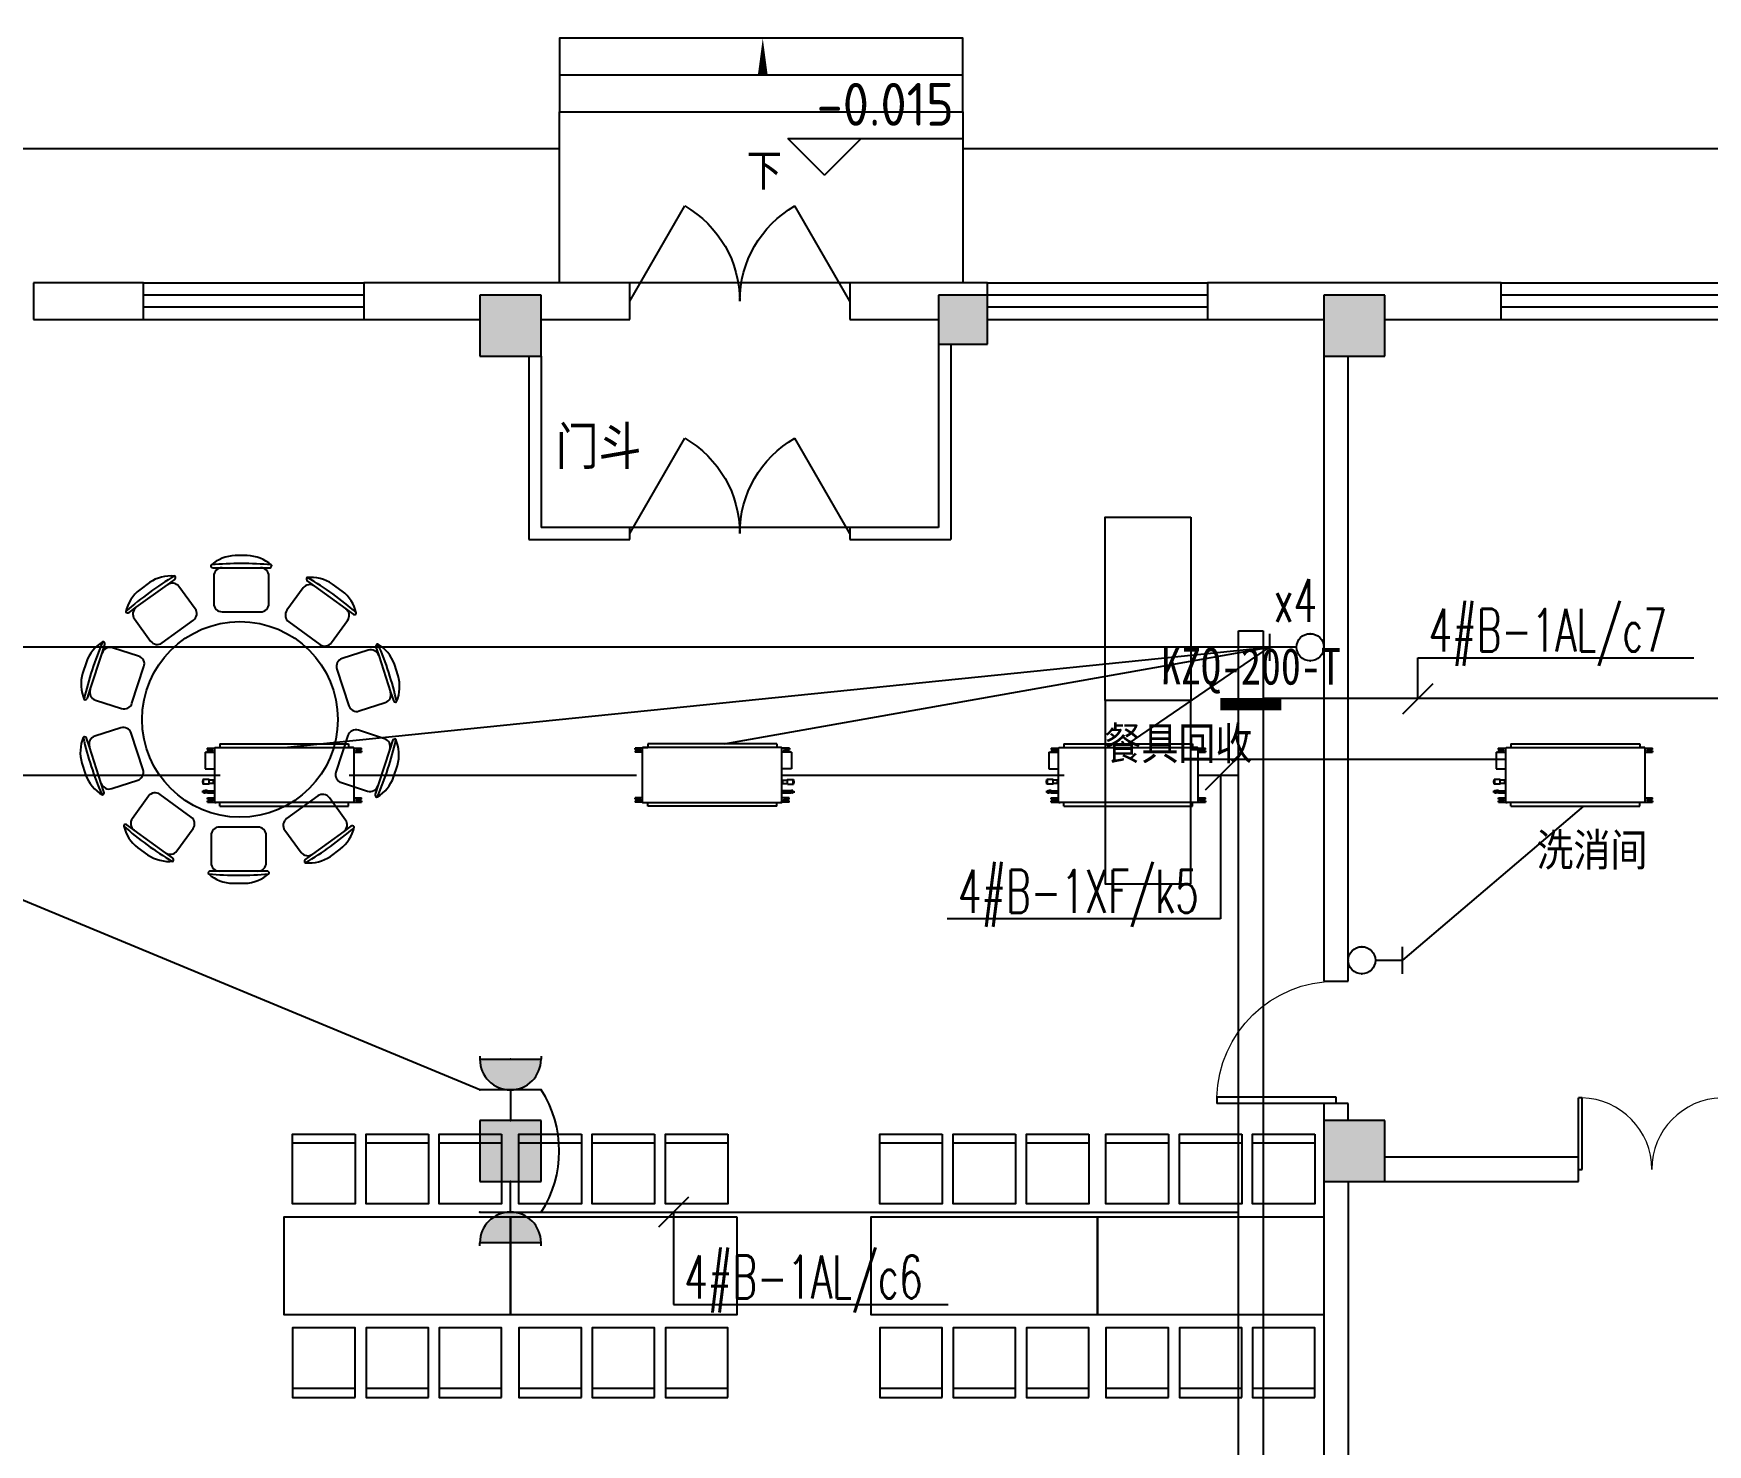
# Model space of a CAD drawing. Extents: x 2350667 to 3185789, y 309667 to 706270.
# Drawn here: x 2383094 to 2396781, y 477056 to 488596 of the extents above; entities that cross this region are included whole.
import ezdxf
from ezdxf.enums import TextEntityAlignment as Align

# ---------------------------------------------------------------- set-up
doc = ezdxf.new("R2010")
doc.units = 0
doc.header["$LTSCALE"] = 1000
for name, color, linetype in [('0-FJPG', 3, 'Continuous'), ('0-底图', 7, 'Continuous'), ('A-ANNO-IDEN', 3, 'Continuous'), ('A-ANNO-IDEN-LEVL', 3, 'Continuous'), ('A-ANNO-TXT', 7, 'Continuous'), ('CABLETRAY', 4, 'Continuous'), ('COLUMN', 255, 'Continuous'), ('DIM-照明', 3, 'Continuous'), ('DOOR_FIRE', 4, 'Continuous'), ('E2-楼梯、坡道', 52, 'Continuous'), ('EQUIP-插座', 3, 'Continuous'), ('EQUIP-照明', 3, 'Continuous'), ('fur', 253, 'Continuous'), ('M-VRF-EQ', 100, 'Continuous'), ('PUB_HATCH', 8, 'Continuous'), ('PUB_TEXT', 7, 'Continuous'), ('TEL_TEXT', 7, 'Continuous'), ('WALL', 2, 'Continuous'), ('WALL-MOVE', 6, 'Continuous'), ('WINDOW', 4, 'Continuous'), ('WIRE-照明', 6, 'Continuous'), ('抗震支吊架', 2, 'Continuous'), ('洁具', 213, 'Continuous')]:
    doc.layers.add(name, color=color, linetype=linetype)
doc.styles.add('-黑体_T3', font='', dxfattribs={"width": 0.8})
doc.styles.add('_TEL_DIM', font='SIMPLEX', dxfattribs={"width": 0.8, "height": 3.5, "bigfont": 'HZTXT'})
doc.styles.add('kzcad', font='', dxfattribs={"width": 0.8})
doc.styles.get("Standard").update_dxf_attribs({"font": 'geniso.shx', "bigfont": 'hztxt.shx'})
doc.styles.get('-黑体_T3').set_extended_font_data('SimHei')
doc.styles.get('kzcad').set_extended_font_data('SimSun')

# ---------------------------------------------------------------- blocks, each defined once
blk = doc.blocks.new('MDV-D71T2')
at = {"extrusion": (0, 0, -1)}
for p, q in [((2794522, 2676021), (2794462, 2676021)), ((2794462, 2676009), (2794462, 2676021)), ((2794462, 2676016), (2794466, 2676016)), ((2794502, 2676009), (2794462, 2676009)), ((2794502, 2675997), (2794462, 2675997)), ((2794462, 2675997), (2794462, 2675986)), ((2794462, 2675991), (2794466, 2675991)), ((2794522, 2675986), (2794462, 2675986)), ((2794466, 2676009), (2794466, 2676021)), ((2794466, 2675997), (2794466, 2675986)), ((2794522, 2675576), (2794522, 2676022)), ((2795660, 2676024), (2794524, 2676024)), ((2794526, 2676024), (2794567, 2676024)), ((2794526, 2676024), (2794537, 2676024)), ((2795660, 2676024), (2794527, 2676024)), ((2795620, 2676055), (2794567, 2676055)), ((2795620, 2676055), (2795620, 2676025)), ((2795662, 2675576), (2795662, 2676022)), ((2795723, 2675986), (2795662, 2675986)), ((2795724, 2676021), (2795664, 2676021)), ((2795724, 2676009), (2795684, 2676009)), ((2795724, 2675997), (2795684, 2675997)), ((2795721, 2676009), (2795721, 2676021)), ((2795724, 2676016), (2795721, 2676016)), ((2795721, 2675997), (2795721, 2675986)), ((2795724, 2675991), (2795721, 2675991)), ((2795724, 2676021), (2795724, 2676009)), ((2795724, 2675997), (2795724, 2675986)), ((2795741, 2675986), (2795741, 2675850)), ((2795662, 2675758), (2795671, 2675758)), ((2795662, 2675732), (2795671, 2675732)), ((2795671, 2675731), (2795671, 2675759)), ((2795671, 2675759), (2795704, 2675759)), ((2795671, 2675731), (2795704, 2675731)), ((2795707, 2675726), (2795707, 2675764)), ((2795707, 2675764), (2795755, 2675764)), ((2795707, 2675726), (2795755, 2675726)), ((2795755, 2675726), (2795755, 2675764)), ((2795755, 2675764), (2795755, 2675726)), ((2795755, 2675764), (2795757, 2675764)), ((2795755, 2675764), (2795755, 2675764)), ((2795757, 2675726), (2795757, 2675764)), ((2795757, 2675764), (2795758, 2675764)), ((2795758, 2675764), (2795758, 2675726)), ((2794522, 2675613), (2794462, 2675613)), ((2794462, 2675602), (2794462, 2675613)), ((2794462, 2675608), (2794466, 2675608)), ((2794502, 2675602), (2794462, 2675602)), ((2794502, 2675590), (2794462, 2675590)), ((2794462, 2675590), (2794462, 2675578)), ((2794462, 2675583), (2794466, 2675583)), ((2794522, 2675578), (2794462, 2675578)), ((2794466, 2675602), (2794466, 2675613)), ((2794466, 2675590), (2794466, 2675578)), ((2794524, 2675574), (2795660, 2675574)), ((2794526, 2675574), (2794537, 2675574)), ((2794526, 2675574), (2794567, 2675574)), ((2795619, 2675574), (2795661, 2675574)), ((2795620, 2675544), (2795620, 2675574)), ((2795661, 2675574), (2795650, 2675574)), ((2795722, 2675671), (2795662, 2675671)), ((2795722, 2675655), (2795662, 2675655)), ((2795722, 2675613), (2795662, 2675613)), ((2795722, 2675578), (2795662, 2675578)), ((2795722, 2675602), (2795682, 2675602)), ((2795722, 2675590), (2795682, 2675590)), ((2795719, 2675602), (2795719, 2675613)), ((2795722, 2675608), (2795719, 2675608)), ((2795719, 2675590), (2795719, 2675578)), ((2795722, 2675583), (2795719, 2675583)), ((2795722, 2675671), (2795722, 2675655)), ((2795722, 2675602), (2795722, 2675613)), ((2795722, 2675578), (2795722, 2675590)), ((2795728, 2675673), (2795728, 2675654)), ((2795728, 2675673), (2795739, 2675673)), ((2795728, 2675670), (2795739, 2675670)), ((2795728, 2675660), (2795739, 2675660)), ((2795728, 2675654), (2795739, 2675654)), ((2795739, 2675673), (2795739, 2675654)), ((2795739, 2675669), (2795741, 2675669)), ((2795739, 2675658), (2795741, 2675658)), ((2795741, 2675672), (2795741, 2675671)), ((2795741, 2675655), (2795741, 2675671)), ((2795741, 2675654), (2795741, 2675655)), ((2795750, 2675673), (2795742, 2675673)), ((2795750, 2675670), (2795742, 2675670)), ((2795750, 2675660), (2795742, 2675660)), ((2795750, 2675654), (2795742, 2675654)), ((2795752, 2675671), (2795751, 2675672)), ((2795752, 2675655), (2795751, 2675654)), ((2795752, 2675655), (2795752, 2675671)), ((2795752, 2675671), (2795756, 2675669)), ((2795752, 2675655), (2795756, 2675657)), ((2795756, 2675669), (2795756, 2675657)), ((2795620, 2675544), (2794567, 2675544))]:
    blk.add_line(p, q, dxfattribs=at)
for p, q in [((2794567, 2676055), (2794567, 2676024)), ((2795741, 2675986), (2795663, 2675986)), ((2795741, 2675850), (2795662, 2675850)), ((2795662, 2675732), (2795671, 2675732)), ((2795707, 2675764), (2795704, 2675759)), ((2795707, 2675726), (2795704, 2675731)), ((2795755, 2675726), (2795757, 2675726)), ((2795755, 2675726), (2795755, 2675726)), ((2795757, 2675726), (2795758, 2675726)), ((2795758, 2675745), (2795768, 2675745)), ((2794567, 2675544), (2794567, 2675574)), ((2795662, 2675655), (2795722, 2675655)), ((2795722, 2675671), (2795728, 2675673)), ((2795722, 2675655), (2795728, 2675654)), ((2795728, 2675655), (2795738, 2675655)), ((2795757, 2675663), (2795767, 2675663))]:
    blk.add_line(p, q)
for centre, radius, start, end in [((-2794502, 2676003), 6, 90, 270), ((-2795684, 2676003), 6, 270, 90), ((-2794502, 2675596), 6, 90, 270), ((-2795682, 2675596), 6, 270, 90), ((-2795751, 2675663), 6.25, 136.121, 223.879)]:
    blk.add_arc(centre, radius, start, end, dxfattribs=at)
for centre, start, end in [((2794524, 2676022), 90, 180), ((2794524, 2676022), 90, 180), ((2795660, 2676022), 0, 90), ((2794524, 2675576), 180, 270), ((2795660, 2675576), 270, 0)]:
    blk.add_arc(centre, 2, start, end)
for points, knots in [([(2795741, 2675672), (2795741, 2675672), (2795741, 2675672), (2795741, 2675672), (2795741, 2675672), (2795741, 2675672), (2795742, 2675672), (2795742, 2675672), (2795742, 2675672), (2795742, 2675672), (2795742, 2675672), (2795742, 2675672), (2795742, 2675673), (2795742, 2675673), (2795742, 2675673), (2795742, 2675673), (2795742, 2675673), (2795742, 2675673), (2795742, 2675673), (2795742, 2675673), (2795742, 2675673), (2795742, 2675673), (2795742, 2675673), (2795742, 2675673), (2795742, 2675673)], [0, 0, 0, 0, 1, 1, 1, 2, 2, 2, 3, 3, 3, 4, 4, 4, 5, 5, 5, 6, 6, 6, 7, 7, 7, 8, 8, 8, 8]), ([(2795742, 2675670), (2795742, 2675670), (2795742, 2675670), (2795742, 2675670), (2795742, 2675670), (2795742, 2675670), (2795742, 2675670), (2795742, 2675670), (2795742, 2675670), (2795742, 2675670), (2795742, 2675670), (2795742, 2675670), (2795742, 2675670), (2795742, 2675670), (2795742, 2675670), (2795742, 2675670), (2795742, 2675670), (2795741, 2675670), (2795741, 2675670), (2795741, 2675670), (2795741, 2675670), (2795741, 2675670), (2795741, 2675670), (2795741, 2675670), (2795741, 2675670), (2795741, 2675670), (2795741, 2675670), (2795741, 2675670), (2795741, 2675670), (2795741, 2675670), (2795741, 2675670), (2795741, 2675670), (2795741, 2675670), (2795741, 2675670), (2795741, 2675671), (2795741, 2675671), (2795741, 2675671), (2795741, 2675671), (2795741, 2675671), (2795741, 2675671), (2795741, 2675671), (2795741, 2675671), (2795741, 2675671), (2795741, 2675671), (2795741, 2675671), (2795741, 2675671), (2795741, 2675671), (2795741, 2675671), (2795741, 2675671), (2795741, 2675671), (2795741, 2675671), (2795741, 2675671), (2795741, 2675671), (2795741, 2675671), (2795741, 2675671), (2795741, 2675671), (2795741, 2675671), (2795741, 2675671), (2795741, 2675671), (2795741, 2675671), (2795741, 2675671), (2795741, 2675671), (2795741, 2675671), (2795741, 2675671), (2795741, 2675671), (2795741, 2675671), (2795741, 2675671), (2795741, 2675671), (2795741, 2675671), (2795741, 2675671), (2795741, 2675671), (2795741, 2675671), (2795741, 2675672), (2795741, 2675672), (2795741, 2675672), (2795741, 2675672), (2795741, 2675672), (2795741, 2675672), (2795741, 2675672), (2795741, 2675672), (2795741, 2675672), (2795741, 2675672), (2795741, 2675672), (2795741, 2675672), (2795741, 2675672), (2795741, 2675672), (2795741, 2675672), (2795741, 2675672), (2795741, 2675672), (2795741, 2675672), (2795741, 2675672), (2795741, 2675672), (2795741, 2675672), (2795741, 2675672), (2795741, 2675672), (2795741, 2675672), (2795741, 2675672), (2795741, 2675672), (2795741, 2675672), (2795741, 2675672), (2795741, 2675672), (2795741, 2675672), (2795741, 2675672), (2795741, 2675672), (2795741, 2675672), (2795741, 2675672), (2795741, 2675672), (2795741, 2675672), (2795741, 2675672)], [0, 0, 0, 0, 1, 1, 1, 2, 2, 2, 3, 3, 3, 4, 4, 4, 5, 5, 5, 6, 6, 6, 7, 7, 7, 8, 8, 8, 9, 9, 9, 10, 10, 10, 11, 11, 11, 12, 12, 12, 13, 13, 13, 14, 14, 14, 15, 15, 15, 16, 16, 16, 17, 17, 17, 18, 18, 18, 19, 19, 19, 20, 20, 20, 21, 21, 21, 22, 22, 22, 23, 23, 23, 24, 24, 24, 25, 25, 25, 26, 26, 26, 27, 27, 27, 28, 28, 28, 29, 29, 29, 30, 30, 30, 31, 31, 31, 32, 32, 32, 33, 33, 33, 34, 34, 34, 35, 35, 35, 36, 36, 36, 36]), ([(2795742, 2675660), (2795742, 2675660), (2795742, 2675660), (2795742, 2675660), (2795742, 2675660), (2795742, 2675660), (2795742, 2675660), (2795742, 2675660), (2795742, 2675661), (2795742, 2675661), (2795742, 2675661), (2795742, 2675661), (2795742, 2675661), (2795742, 2675661), (2795742, 2675661), (2795742, 2675661), (2795742, 2675661), (2795741, 2675661), (2795741, 2675661), (2795741, 2675661), (2795741, 2675662), (2795741, 2675662), (2795741, 2675662), (2795741, 2675662), (2795741, 2675662), (2795741, 2675662), (2795741, 2675662), (2795741, 2675662), (2795741, 2675662), (2795741, 2675662), (2795741, 2675662), (2795741, 2675662), (2795741, 2675663), (2795741, 2675663), (2795741, 2675663), (2795741, 2675663), (2795741, 2675663), (2795741, 2675663), (2795741, 2675663), (2795741, 2675663), (2795741, 2675663), (2795741, 2675663), (2795741, 2675663), (2795741, 2675663), (2795741, 2675663), (2795741, 2675664), (2795741, 2675664), (2795741, 2675664), (2795741, 2675664), (2795741, 2675664), (2795741, 2675664), (2795741, 2675664), (2795741, 2675664), (2795741, 2675664), (2795741, 2675664), (2795741, 2675664), (2795741, 2675664), (2795741, 2675664), (2795741, 2675665), (2795741, 2675665), (2795741, 2675665), (2795741, 2675665), (2795741, 2675665), (2795741, 2675665), (2795741, 2675665), (2795741, 2675665), (2795741, 2675665), (2795741, 2675665), (2795741, 2675665), (2795741, 2675665), (2795741, 2675665), (2795741, 2675666), (2795741, 2675666), (2795741, 2675666), (2795741, 2675666), (2795741, 2675666), (2795741, 2675666), (2795741, 2675666), (2795741, 2675666), (2795741, 2675666), (2795741, 2675666), (2795741, 2675666), (2795741, 2675666), (2795741, 2675666), (2795741, 2675667), (2795741, 2675667), (2795741, 2675667), (2795741, 2675667), (2795741, 2675667), (2795741, 2675667), (2795741, 2675667), (2795741, 2675667), (2795741, 2675667), (2795741, 2675667), (2795741, 2675667), (2795741, 2675667), (2795741, 2675667), (2795741, 2675668), (2795741, 2675668), (2795741, 2675668), (2795741, 2675668), (2795741, 2675668), (2795741, 2675668), (2795741, 2675668), (2795742, 2675668), (2795742, 2675668), (2795742, 2675668), (2795742, 2675668), (2795742, 2675668), (2795742, 2675669), (2795742, 2675669), (2795742, 2675669), (2795742, 2675669), (2795742, 2675669), (2795742, 2675669), (2795742, 2675669), (2795742, 2675669), (2795742, 2675669), (2795742, 2675669), (2795742, 2675669), (2795742, 2675670)], [0, 0, 0, 0, 1, 1, 1, 2, 2, 2, 3, 3, 3, 4, 4, 4, 5, 5, 5, 6, 6, 6, 7, 7, 7, 8, 8, 8, 9, 9, 9, 10, 10, 10, 11, 11, 11, 12, 12, 12, 13, 13, 13, 14, 14, 14, 15, 15, 15, 16, 16, 16, 17, 17, 17, 18, 18, 18, 19, 19, 19, 20, 20, 20, 21, 21, 21, 22, 22, 22, 23, 23, 23, 24, 24, 24, 25, 25, 25, 26, 26, 26, 27, 27, 27, 28, 28, 28, 29, 29, 29, 30, 30, 30, 31, 31, 31, 32, 32, 32, 33, 33, 33, 34, 34, 34, 35, 35, 35, 36, 36, 36, 37, 37, 37, 38, 38, 38, 39, 39, 39, 40, 40, 40, 40]), ([(2795742, 2675654), (2795742, 2675654), (2795742, 2675654), (2795742, 2675654), (2795742, 2675654), (2795742, 2675654), (2795742, 2675654), (2795742, 2675654), (2795742, 2675654), (2795742, 2675654), (2795742, 2675654), (2795742, 2675654), (2795742, 2675654), (2795742, 2675654), (2795742, 2675654), (2795742, 2675654), (2795742, 2675654), (2795741, 2675655), (2795741, 2675655), (2795741, 2675655), (2795741, 2675655), (2795741, 2675655), (2795741, 2675655), (2795741, 2675655), (2795741, 2675655), (2795741, 2675655), (2795741, 2675655), (2795741, 2675655), (2795741, 2675655), (2795741, 2675655), (2795741, 2675655), (2795741, 2675655), (2795741, 2675655), (2795741, 2675655), (2795741, 2675655), (2795741, 2675655), (2795741, 2675656), (2795741, 2675656), (2795741, 2675656), (2795741, 2675656), (2795741, 2675656), (2795741, 2675656), (2795741, 2675656), (2795741, 2675656), (2795741, 2675656), (2795741, 2675656), (2795741, 2675656), (2795741, 2675656), (2795741, 2675656), (2795741, 2675656), (2795741, 2675656), (2795741, 2675656), (2795741, 2675656), (2795741, 2675656), (2795741, 2675656), (2795741, 2675656), (2795741, 2675657), (2795741, 2675657), (2795741, 2675657), (2795741, 2675657), (2795741, 2675657), (2795741, 2675657), (2795741, 2675657), (2795741, 2675657), (2795741, 2675657), (2795741, 2675657), (2795741, 2675657), (2795741, 2675657), (2795741, 2675657), (2795741, 2675657), (2795741, 2675657), (2795741, 2675657), (2795741, 2675657), (2795741, 2675657), (2795741, 2675657), (2795741, 2675657), (2795741, 2675658), (2795741, 2675658), (2795741, 2675658), (2795741, 2675658), (2795741, 2675658), (2795741, 2675658), (2795741, 2675658), (2795741, 2675658), (2795741, 2675658), (2795741, 2675658), (2795741, 2675658), (2795741, 2675658), (2795741, 2675658), (2795741, 2675658), (2795741, 2675658), (2795741, 2675658), (2795741, 2675658), (2795741, 2675658), (2795741, 2675658), (2795741, 2675658), (2795741, 2675659), (2795741, 2675659), (2795741, 2675659), (2795741, 2675659), (2795741, 2675659), (2795741, 2675659), (2795741, 2675659), (2795741, 2675659), (2795742, 2675659), (2795742, 2675659), (2795742, 2675659), (2795742, 2675659), (2795742, 2675659), (2795742, 2675659), (2795742, 2675659), (2795742, 2675659), (2795742, 2675659), (2795742, 2675659), (2795742, 2675660), (2795742, 2675660), (2795742, 2675660), (2795742, 2675660), (2795742, 2675660), (2795742, 2675660), (2795742, 2675660)], [0, 0, 0, 0, 1, 1, 1, 2, 2, 2, 3, 3, 3, 4, 4, 4, 5, 5, 5, 6, 6, 6, 7, 7, 7, 8, 8, 8, 9, 9, 9, 10, 10, 10, 11, 11, 11, 12, 12, 12, 13, 13, 13, 14, 14, 14, 15, 15, 15, 16, 16, 16, 17, 17, 17, 18, 18, 18, 19, 19, 19, 20, 20, 20, 21, 21, 21, 22, 22, 22, 23, 23, 23, 24, 24, 24, 25, 25, 25, 26, 26, 26, 27, 27, 27, 28, 28, 28, 29, 29, 29, 30, 30, 30, 31, 31, 31, 32, 32, 32, 33, 33, 33, 34, 34, 34, 35, 35, 35, 36, 36, 36, 37, 37, 37, 38, 38, 38, 39, 39, 39, 40, 40, 40, 40]), ([(2795741, 2675654), (2795741, 2675654), (2795741, 2675654), (2795741, 2675654), (2795741, 2675654), (2795741, 2675654), (2795742, 2675654), (2795742, 2675654), (2795742, 2675654), (2795742, 2675654), (2795742, 2675654), (2795742, 2675654), (2795742, 2675654), (2795742, 2675654), (2795742, 2675654), (2795742, 2675654), (2795742, 2675654), (2795742, 2675654), (2795742, 2675654), (2795742, 2675654), (2795742, 2675654), (2795742, 2675654), (2795742, 2675654), (2795742, 2675654), (2795742, 2675654)], [0, 0, 0, 0, 1, 1, 1, 2, 2, 2, 3, 3, 3, 4, 4, 4, 5, 5, 5, 6, 6, 6, 7, 7, 7, 8, 8, 8, 8]), ([(2795751, 2675672), (2795751, 2675672), (2795751, 2675672), (2795751, 2675672), (2795751, 2675672), (2795751, 2675672), (2795751, 2675672), (2795751, 2675672), (2795751, 2675672), (2795751, 2675672), (2795751, 2675672), (2795751, 2675672), (2795750, 2675673), (2795750, 2675673), (2795750, 2675673), (2795750, 2675673), (2795750, 2675673), (2795750, 2675673), (2795750, 2675673), (2795750, 2675673), (2795750, 2675673), (2795750, 2675673), (2795750, 2675673), (2795750, 2675673), (2795750, 2675673)], [0, 0, 0, 0, 1, 1, 1, 2, 2, 2, 3, 3, 3, 4, 4, 4, 5, 5, 5, 6, 6, 6, 7, 7, 7, 8, 8, 8, 8]), ([(2795750, 2675670), (2795750, 2675670), (2795750, 2675670), (2795750, 2675670), (2795750, 2675670), (2795750, 2675670), (2795750, 2675670), (2795750, 2675670), (2795750, 2675670), (2795750, 2675670), (2795750, 2675670), (2795750, 2675670), (2795750, 2675670), (2795751, 2675670), (2795751, 2675670), (2795751, 2675670), (2795751, 2675670), (2795751, 2675670), (2795751, 2675670), (2795751, 2675670), (2795751, 2675670), (2795751, 2675670), (2795751, 2675670), (2795751, 2675670), (2795751, 2675670), (2795751, 2675670), (2795751, 2675670), (2795751, 2675670), (2795751, 2675670), (2795751, 2675670), (2795751, 2675670), (2795751, 2675670), (2795751, 2675670), (2795751, 2675670), (2795751, 2675671), (2795751, 2675671), (2795751, 2675671), (2795751, 2675671), (2795751, 2675671), (2795751, 2675671), (2795751, 2675671), (2795751, 2675671), (2795751, 2675671), (2795751, 2675671), (2795751, 2675671), (2795751, 2675671), (2795751, 2675671), (2795751, 2675671), (2795751, 2675671), (2795751, 2675671), (2795751, 2675671), (2795751, 2675671), (2795751, 2675671), (2795751, 2675671), (2795751, 2675671), (2795751, 2675671), (2795751, 2675671), (2795751, 2675671), (2795751, 2675671), (2795751, 2675671), (2795751, 2675671), (2795751, 2675671), (2795751, 2675671), (2795751, 2675671), (2795751, 2675671), (2795751, 2675671), (2795751, 2675671), (2795751, 2675671), (2795751, 2675671), (2795751, 2675671), (2795751, 2675671), (2795751, 2675671), (2795751, 2675672), (2795751, 2675672), (2795751, 2675672), (2795751, 2675672), (2795751, 2675672), (2795751, 2675672), (2795751, 2675672), (2795751, 2675672), (2795751, 2675672), (2795751, 2675672), (2795751, 2675672), (2795751, 2675672), (2795751, 2675672), (2795751, 2675672), (2795751, 2675672), (2795751, 2675672), (2795751, 2675672), (2795751, 2675672), (2795751, 2675672), (2795751, 2675672), (2795751, 2675672), (2795751, 2675672), (2795751, 2675672), (2795751, 2675672), (2795751, 2675672), (2795751, 2675672), (2795751, 2675672), (2795751, 2675672), (2795751, 2675672), (2795751, 2675672), (2795751, 2675672), (2795751, 2675672), (2795751, 2675672), (2795751, 2675672), (2795751, 2675672), (2795751, 2675672), (2795751, 2675672)], [0, 0, 0, 0, 1, 1, 1, 2, 2, 2, 3, 3, 3, 4, 4, 4, 5, 5, 5, 6, 6, 6, 7, 7, 7, 8, 8, 8, 9, 9, 9, 10, 10, 10, 11, 11, 11, 12, 12, 12, 13, 13, 13, 14, 14, 14, 15, 15, 15, 16, 16, 16, 17, 17, 17, 18, 18, 18, 19, 19, 19, 20, 20, 20, 21, 21, 21, 22, 22, 22, 23, 23, 23, 24, 24, 24, 25, 25, 25, 26, 26, 26, 27, 27, 27, 28, 28, 28, 29, 29, 29, 30, 30, 30, 31, 31, 31, 32, 32, 32, 33, 33, 33, 34, 34, 34, 35, 35, 35, 36, 36, 36, 36]), ([(2795750, 2675660), (2795750, 2675660), (2795750, 2675660), (2795750, 2675660), (2795750, 2675660), (2795750, 2675660), (2795750, 2675660), (2795750, 2675660), (2795750, 2675661), (2795750, 2675661), (2795750, 2675661), (2795750, 2675661), (2795750, 2675661), (2795751, 2675661), (2795751, 2675661), (2795751, 2675661), (2795751, 2675661), (2795751, 2675661), (2795751, 2675661), (2795751, 2675661), (2795751, 2675662), (2795751, 2675662), (2795751, 2675662), (2795751, 2675662), (2795751, 2675662), (2795751, 2675662), (2795751, 2675662), (2795751, 2675662), (2795751, 2675662), (2795751, 2675662), (2795751, 2675662), (2795751, 2675662), (2795751, 2675663), (2795751, 2675663), (2795751, 2675663), (2795751, 2675663), (2795751, 2675663), (2795751, 2675663), (2795751, 2675663), (2795751, 2675663), (2795751, 2675663), (2795751, 2675663), (2795751, 2675663), (2795751, 2675663), (2795751, 2675663), (2795751, 2675664), (2795751, 2675664), (2795751, 2675664), (2795751, 2675664), (2795751, 2675664), (2795751, 2675664), (2795751, 2675664), (2795751, 2675664), (2795751, 2675664), (2795751, 2675664), (2795751, 2675664), (2795751, 2675664), (2795751, 2675664), (2795751, 2675665), (2795751, 2675665), (2795751, 2675665), (2795751, 2675665), (2795751, 2675665), (2795751, 2675665), (2795751, 2675665), (2795751, 2675665), (2795751, 2675665), (2795751, 2675665), (2795751, 2675665), (2795751, 2675665), (2795751, 2675665), (2795751, 2675666), (2795751, 2675666), (2795751, 2675666), (2795751, 2675666), (2795751, 2675666), (2795751, 2675666), (2795751, 2675666), (2795751, 2675666), (2795751, 2675666), (2795751, 2675666), (2795751, 2675666), (2795751, 2675666), (2795751, 2675666), (2795751, 2675667), (2795751, 2675667), (2795751, 2675667), (2795751, 2675667), (2795751, 2675667), (2795751, 2675667), (2795751, 2675667), (2795751, 2675667), (2795751, 2675667), (2795751, 2675667), (2795751, 2675667), (2795751, 2675667), (2795751, 2675667), (2795751, 2675668), (2795751, 2675668), (2795751, 2675668), (2795751, 2675668), (2795751, 2675668), (2795751, 2675668), (2795751, 2675668), (2795751, 2675668), (2795751, 2675668), (2795751, 2675668), (2795751, 2675668), (2795750, 2675668), (2795750, 2675669), (2795750, 2675669), (2795750, 2675669), (2795750, 2675669), (2795750, 2675669), (2795750, 2675669), (2795750, 2675669), (2795750, 2675669), (2795750, 2675669), (2795750, 2675669), (2795750, 2675669), (2795750, 2675670)], [0, 0, 0, 0, 1, 1, 1, 2, 2, 2, 3, 3, 3, 4, 4, 4, 5, 5, 5, 6, 6, 6, 7, 7, 7, 8, 8, 8, 9, 9, 9, 10, 10, 10, 11, 11, 11, 12, 12, 12, 13, 13, 13, 14, 14, 14, 15, 15, 15, 16, 16, 16, 17, 17, 17, 18, 18, 18, 19, 19, 19, 20, 20, 20, 21, 21, 21, 22, 22, 22, 23, 23, 23, 24, 24, 24, 25, 25, 25, 26, 26, 26, 27, 27, 27, 28, 28, 28, 29, 29, 29, 30, 30, 30, 31, 31, 31, 32, 32, 32, 33, 33, 33, 34, 34, 34, 35, 35, 35, 36, 36, 36, 37, 37, 37, 38, 38, 38, 39, 39, 39, 40, 40, 40, 40]), ([(2795750, 2675654), (2795750, 2675654), (2795750, 2675654), (2795750, 2675654), (2795750, 2675654), (2795750, 2675654), (2795750, 2675654), (2795750, 2675654), (2795750, 2675654), (2795750, 2675654), (2795750, 2675654), (2795750, 2675654), (2795750, 2675654), (2795751, 2675654), (2795751, 2675654), (2795751, 2675654), (2795751, 2675654), (2795751, 2675655), (2795751, 2675655), (2795751, 2675655), (2795751, 2675655), (2795751, 2675655), (2795751, 2675655), (2795751, 2675655), (2795751, 2675655), (2795751, 2675655), (2795751, 2675655), (2795751, 2675655), (2795751, 2675655), (2795751, 2675655), (2795751, 2675655), (2795751, 2675655), (2795751, 2675655), (2795751, 2675655), (2795751, 2675655), (2795751, 2675655), (2795751, 2675656), (2795751, 2675656), (2795751, 2675656), (2795751, 2675656), (2795751, 2675656), (2795751, 2675656), (2795751, 2675656), (2795751, 2675656), (2795751, 2675656), (2795751, 2675656), (2795751, 2675656), (2795751, 2675656), (2795751, 2675656), (2795751, 2675656), (2795751, 2675656), (2795751, 2675656), (2795751, 2675656), (2795751, 2675656), (2795751, 2675656), (2795751, 2675656), (2795751, 2675657), (2795751, 2675657), (2795751, 2675657), (2795751, 2675657), (2795751, 2675657), (2795751, 2675657), (2795751, 2675657), (2795751, 2675657), (2795751, 2675657), (2795751, 2675657), (2795751, 2675657), (2795751, 2675657), (2795751, 2675657), (2795751, 2675657), (2795751, 2675657), (2795751, 2675657), (2795751, 2675657), (2795751, 2675657), (2795751, 2675657), (2795751, 2675657), (2795751, 2675658), (2795751, 2675658), (2795751, 2675658), (2795751, 2675658), (2795751, 2675658), (2795751, 2675658), (2795751, 2675658), (2795751, 2675658), (2795751, 2675658), (2795751, 2675658), (2795751, 2675658), (2795751, 2675658), (2795751, 2675658), (2795751, 2675658), (2795751, 2675658), (2795751, 2675658), (2795751, 2675658), (2795751, 2675658), (2795751, 2675658), (2795751, 2675658), (2795751, 2675659), (2795751, 2675659), (2795751, 2675659), (2795751, 2675659), (2795751, 2675659), (2795751, 2675659), (2795751, 2675659), (2795751, 2675659), (2795751, 2675659), (2795751, 2675659), (2795751, 2675659), (2795751, 2675659), (2795750, 2675659), (2795750, 2675659), (2795750, 2675659), (2795750, 2675659), (2795750, 2675659), (2795750, 2675659), (2795750, 2675660), (2795750, 2675660), (2795750, 2675660), (2795750, 2675660), (2795750, 2675660), (2795750, 2675660), (2795750, 2675660)], [0, 0, 0, 0, 1, 1, 1, 2, 2, 2, 3, 3, 3, 4, 4, 4, 5, 5, 5, 6, 6, 6, 7, 7, 7, 8, 8, 8, 9, 9, 9, 10, 10, 10, 11, 11, 11, 12, 12, 12, 13, 13, 13, 14, 14, 14, 15, 15, 15, 16, 16, 16, 17, 17, 17, 18, 18, 18, 19, 19, 19, 20, 20, 20, 21, 21, 21, 22, 22, 22, 23, 23, 23, 24, 24, 24, 25, 25, 25, 26, 26, 26, 27, 27, 27, 28, 28, 28, 29, 29, 29, 30, 30, 30, 31, 31, 31, 32, 32, 32, 33, 33, 33, 34, 34, 34, 35, 35, 35, 36, 36, 36, 37, 37, 37, 38, 38, 38, 39, 39, 39, 40, 40, 40, 40]), ([(2795751, 2675654), (2795751, 2675654), (2795751, 2675654), (2795751, 2675654), (2795751, 2675654), (2795751, 2675654), (2795751, 2675654), (2795751, 2675654), (2795751, 2675654), (2795751, 2675654), (2795751, 2675654), (2795751, 2675654), (2795750, 2675654), (2795750, 2675654), (2795750, 2675654), (2795750, 2675654), (2795750, 2675654), (2795750, 2675654), (2795750, 2675654), (2795750, 2675654), (2795750, 2675654), (2795750, 2675654), (2795750, 2675654), (2795750, 2675654), (2795750, 2675654)], [0, 0, 0, 0, 1, 1, 1, 2, 2, 2, 3, 3, 3, 4, 4, 4, 5, 5, 5, 6, 6, 6, 7, 7, 7, 8, 8, 8, 8])]:
    blk.add_open_spline(points, degree=3, knots=knots)
blk = doc.blocks.new('A$C416B0EB6')
at = {"layer": '0-FJPG'}
blk.add_blockref('MDV-D71T2', (-2794567, -2676055, -8200), dxfattribs=at)
blk = doc.blocks.new('$equip$00001237')
for p, q in [((-0.5, 1.05), (-0.5, 1)), ((-0.5, 1), (0.5, 1)), ((0.5, 1.05), (0.5, 1)), ((0.5, 0.5), (-0.5, 0.5)), ((0, 0.5), (0, 0))]:
    blk.add_line(p, q)
blk.add_arc((0, 1), 0.5, 180, 0)
for p in [(0, 1), (-0.5, 0.5), (0.5, 0.5), (0, 0)]:
    blk.add_point(p)
for points in [[(0.433, 0.75), (-0.433, 0.75), (0.5, 1), (-0.5, 1)], [(0.25, 0.567), (-0.25, 0.567), (0.433, 0.75), (-0.433, 0.75)], [(0, 0.5), (0, 0.5), (0.25, 0.567), (-0.25, 0.567)]]:
    blk.add_solid(points)
at = {"flags": 9}
blk.add_attdef('A', (0, 0), '', height=0.00002, dxfattribs=at)
blk = doc.blocks.new('$equip$00002672')
for p, q in [((0.222, 0.889), (-0.222, 0.889)), ((0, 0.444), (0, 0.889))]:
    blk.add_line(p, q)
blk.add_circle((0, 0.222), 0.222)
for p in [(0, 0.889), (-0.222, 0.222), (0, 0), (0.222, 0.222)]:
    blk.add_point(p)
at = {"color": 7, "style": '_TEL_DIM', "flags": 1}
for tag in ['A', 'REMARK']:
    blk.add_attdef(tag, text='', height=0.00002, dxfattribs=at).set_placement((0, 0), align=Align.MIDDLE_CENTER)
blk = doc.blocks.new('$DorLib2D$00000231')
at = {"color": 0}
for p, q in [((-0.5, 0), (-0.25, 0.433)), ((0.5, 0), (0.25, 0.433))]:
    blk.add_line(p, q, dxfattribs=at)
for centre, start, end in [((-0.5, 0), 0, 60), ((0.5, 0), 120, 180)]:
    blk.add_arc(centre, 0.5, start, end, dxfattribs=at)
blk = doc.blocks.new('$DorLib2D$00000001')
for p, q in [((0.45, 0.975), (0.5, 0.975)), ((0.45, 0), (0.45, 0.975)), ((0.5, 0), (0.5, 0.975)), ((0.5, 0), (0.45, 0))]:
    blk.add_line(p, q)
at = {"lineweight": 13}
blk.add_arc((0.475, 0), 0.975, 91.4693, 180, dxfattribs=at)
blk = doc.blocks.new('$DorLib2D$00000002')
for p, q in [((-0.5, 0), (-0.5, 0.4875)), ((-0.475, 0.4875), (-0.5, 0.4875)), ((-0.475, 0), (-0.475, 0.4875)), ((0.475, 0), (0.475, 0.4875)), ((0.475, 0.4875), (0.5, 0.4875)), ((0.5, 0), (0.5, 0.4875)), ((-0.5, 0), (-0.475, 0)), ((0.5, 0), (0.475, 0))]:
    blk.add_line(p, q)
at = {"lineweight": 13}
for centre, start, end in [((-0.4875, 0), 0, 88.53072), ((0.4875, 0), 91.46928, 180)]:
    blk.add_arc(centre, 0.4875, start, end, dxfattribs=at)
blk = doc.blocks.new('$WINLIB2D$00000001')
at = {"color": 0}
for points in [[(-0.5, 0.5), (-0.5, -0.5)], [(-0.5, 0.5), (0.5, 0.5)], [(0.5, -0.5), (0.5, 0.5)], [(0.5, 0.1667), (-0.5, 0.1667)], [(0.5, -0.1667), (-0.5, -0.1667)], [(-0.5, -0.5), (0.5, -0.5)]]:
    blk.add_lwpolyline(points, dxfattribs=at)
blk = doc.blocks.new('$plan$00002719')
at = {"layer": 'fur'}
for p, q in [((-853, 1004), (-343, 1004)), ((-254, 1004), (256, 1004)), ((345, 1004), (856, 1004)), ((-853, -1004), (-343, -1004)), ((-254, -1004), (256, -1004)), ((345, -1004), (856, -1004))]:
    blk.add_line(p, q, dxfattribs=at)
for points in [[(-853, 1076), (-853, 507), (-343, 507), (-343, 1076), (-853, 1076)], [(-254, 1076), (-254, 507), (256, 507), (256, 1076), (-254, 1076)], [(345, 1076), (345, 507), (856, 507), (856, 1076), (345, 1076)], [(-925, -400), (-925, 400), (925, 400), (925, -400), (-925, -400)], [(-853, -1076), (-853, -507), (-343, -507), (-343, -1076), (-853, -1076)], [(-254, -1076), (-254, -507), (256, -507), (256, -1076), (-254, -1076)], [(345, -1076), (345, -507), (856, -507), (856, -1076), (345, -1076)]]:
    blk.add_lwpolyline(points, close=True, dxfattribs=at)
blk = doc.blocks.new('$plan$00002741')
at = {"layer": 'fur'}
for p, q in [((-147, 1240, 0), (168, 1240, 0)), ((-848, 917, 0), (-593, 1102, 0)), ((610, 1090, 0), (865, 905, 0)), ((-1225, 244, 0), (-1128, 543, 0)), ((1134, 523, 0), (1231, 223, 0)), ((-1134, -523, 0), (-1231, -223, 0)), ((1225, -244, 0), (1128, -543, 0)), ((-610, -1090, 0), (-865, -905, 0)), ((848, -917, 0), (593, -1102, 0)), ((147, -1240, 0), (-168, -1240, 0))]:
    blk.add_line(p, q, dxfattribs=at)
at = {"layer": 'fur', "elevation": 0}
for points in [[(-239, 1260, 0.414214), (-219, 1240), (-147, 1240, 0.414214), (-214, 1173), (-214, 948, 0.414214), (-147, 880), (168, 880, 0.414214), (236, 948), (236, 1173, 0.414214), (168, 1240), (241, 1240, 0.302537), (259, 1253, 0.324647), (256, 1264, 0.171658), (60, 1340), (-39, 1340, 0.176269)], [(-934, 879, 0.414214), (-906, 874), (-848, 917, 0.414214), (-863, 823), (-731, 641, 0.414214), (-636, 626), (-381, 811, 0.414214), (-366, 905), (-499, 1087, 0.414214), (-593, 1102), (-534, 1145, 0.302537), (-527, 1166, 0.324647), (-536, 1173, 0.171658), (-739, 1120), (-819, 1061, 0.176269)], [(547, 1160, 0.414214), (551, 1132), (610, 1090, 0.414214), (516, 1075), (384, 893, 0.414214), (399, 798), (653, 613, 0.414214), (748, 628), (880, 810, 0.414214), (865, 905), (924, 862, 0.302537), (946, 861, 0.324647), (950, 872, 0.171658), (836, 1049), (756, 1107, 0.176269)], [(-1273, 162, 0.414214), (-1247, 175), (-1225, 244, 0.414214), (-1182, 158), (-968, 89, 0.414214), (-883, 132), (-785, 432, 0.414214), (-829, 517), (-1043, 586, 0.414214), (-1128, 543), (-1105, 612, 0.302537), (-1111, 633, 0.324647), (-1123, 634, 0.171658), (-1256, 471), (-1287, 377, 0.176269)], [(1125, 617, 0.414214), (1112, 592), (1134, 523, 0.414214), (1049, 566), (835, 497, 0.414214), (792, 412), (889, 112, 0.414214), (974, 69), (1188, 138, 0.414214), (1231, 223), (1254, 154, 0.302537), (1271, 141, 0.324647), (1281, 147, 0.171658), (1293, 357), (1263, 451, 0.176269)], [(-1125, -617, 0.414214), (-1112, -592), (-1134, -523, 0.414214), (-1049, -566), (-835, -497, 0.414214), (-792, -412), (-889, -112, 0.414214), (-974, -69), (-1188, -138, 0.414214), (-1231, -223), (-1254, -154, 0.302537), (-1271, -141, 0.324647), (-1281, -147, 0.171658), (-1293, -357), (-1263, -451, 0.176269)], [(1273, -162, 0.414214), (1247, -175), (1225, -244, 0.414214), (1182, -158), (968, -89, 0.414214), (883, -132), (785, -432, 0.414214), (829, -517), (1043, -586, 0.414214), (1128, -543), (1105, -612, 0.302537), (1111, -633, 0.324647), (1123, -634, 0.171658), (1256, -471), (1287, -377, 0.176269)], [(-547, -1160, 0.414214), (-551, -1132), (-610, -1090, 0.414214), (-516, -1075), (-384, -893, 0.414214), (-399, -798), (-653, -613, 0.414214), (-748, -628), (-880, -810, 0.414214), (-865, -905), (-924, -862, 0.302537), (-946, -861, 0.324647), (-950, -872, 0.171658), (-836, -1049), (-756, -1107, 0.176269)], [(934, -879, 0.414214), (906, -874), (848, -917, 0.414214), (863, -823), (731, -641, 0.414214), (636, -626), (381, -811, 0.414214), (366, -905), (499, -1087, 0.414214), (593, -1102), (534, -1145, 0.302537), (527, -1166, 0.324647), (536, -1173, 0.171658), (739, -1120), (819, -1061, 0.176269)], [(239, -1260, 0.414214), (219, -1240), (147, -1240, 0.414214), (214, -1173), (214, -948, 0.414214), (147, -880), (-168, -880, 0.414214), (-236, -948), (-236, -1173, 0.414214), (-168, -1240), (-241, -1240, 0.302537), (-259, -1253, 0.324647), (-256, -1264, 0.171658), (-60, -1340), (39, -1340, 0.176269)]]:
    blk.add_lwpolyline(points, format="xyb", close=True, dxfattribs=at)
at = {"layer": 'fur'}
blk.add_circle((0, 0, 0), 800, dxfattribs=at)
for centre, radius, start, end in [((-229, 1256, 0), 10, 130.7265, 202.67), ((11, -1438, 0), 2713, 84.8023, 95.1977), ((854, -1157, 0), 2713, 120.8023, 131.1977), ((554, 1151, 0), 10, 94.7265, 166.67), ((-836, -1169, 0), 2713, 48.8023, 59.1977), ((-923, 882, 0), 10, 166.7265, 238.67), ((1371, -434, 0), 2713, 156.8023, 167.1977), ((1124, 606, 0), 10, 58.7265, 130.67), ((-1364, -454, 0), 2713, 12.8023, 23.1977), ((-1266, 171, 0), 10, 202.7265, 274.67), ((1364, 454, 0), 2713, 192.8023, 203.1977), ((-1371, 434, 0), 2713, 336.8023, 347.1977), ((1266, -171, 0), 10, 22.7265, 94.67), ((-1124, -606, 0), 10, 238.7265, 310.67), ((836, 1169, 0), 2713, 228.8023, 239.1977), ((-854, 1157, 0), 2713, 300.8023, 311.1977), ((923, -882, 0), 10, 346.7265, 58.67), ((-554, -1151, 0), 10, 274.7265, 346.67), ((-11, 1438, 0), 2713, 264.8023, 275.1977), ((229, -1256, 0), 10, 310.7265, 22.67)]:
    blk.add_arc(centre, radius, start, end, dxfattribs=at)
blk = doc.blocks.new('$plan$00002409')
at = {"layer": 'fur'}
blk.add_lwpolyline([(1500, -700), (0, -700), (0, 0), (1500, 0)], close=True, dxfattribs=at)
blk = doc.blocks.new('cghch')
at = {"layer": 'PUB_HATCH'}
for points in [[(2158994.1, 9398), (2158994.1, 9898), (2158494.1, 9898), (2158494.1, 9398)], [(2162644.1, 9498), (2162644.1, 9898), (2162244.1, 9898), (2162244.1, 9498)], [(2165894.1, 9398), (2165894.1, 9898), (2165394.1, 9898), (2165394.1, 9398)], [(2158994.1, 2648), (2158994.1, 3148), (2158494.1, 3148), (2158494.1, 2648)], [(2165894.1, 2648), (2165894.1, 3148), (2165394.1, 3148), (2165394.1, 2648)]]:
    blk.add_hatch(color=256, dxfattribs=at).paths.add_polyline_path(points)
for points in [[(2143644.1, -3902), (2143644.1, -3902), (2143644.1, -3902), (2143644.1, -3902), (2143644.1, 11098), (2159144.1, 11098)], [(2162444.1, 11098), (2162457.1, 11098)], [(2162457.1, 11098), (2180744.1, 11098), (2180744.1, 5248)]]:
    blk.add_lwpolyline(points)
at = {"layer": 'A-ANNO-IDEN'}
blk.add_lwpolyline([(2160807.1, 11243, 0, 0, 0), (2160807.1, 11998, 0, 80, 0), (2160807.1, 11698, 0, 0, 0)], format="xyseb", dxfattribs=at)
at = {"layer": 'A-ANNO-IDEN-LEVL'}
for p, q in [((2161312.1, 10878.1), (2161012.1, 11178.1)), ((2161012.1, 11178.1), (2162446, 11178.1)), ((2161312.1, 10878.1), (2161612.1, 11178.1))]:
    blk.add_line(p, q, dxfattribs=at)
at = {"layer": 'COLUMN'}
for p, q in [((2158994.1, 9898), (2158494.1, 9898)), ((2158494.1, 9898), (2158494.1, 9398)), ((2158994.1, 9398), (2158994.1, 9898)), ((2162644.1, 9898), (2162244.1, 9898)), ((2162244.1, 9898), (2162244.1, 9498)), ((2162644.1, 9498), (2162644.1, 9898)), ((2165894.1, 9898), (2165394.1, 9898)), ((2165394.1, 9898), (2165394.1, 9398)), ((2165894.1, 9398), (2165894.1, 9898)), ((2162244.1, 9498), (2162644.1, 9498)), ((2158494.1, 9398), (2158994.1, 9398)), ((2165394.1, 9398), (2165894.1, 9398)), ((2158994.1, 3148), (2158494.1, 3148)), ((2158494.1, 3148), (2158494.1, 2648)), ((2158994.1, 2648), (2158994.1, 3148)), ((2165894.1, 3148), (2165394.1, 3148)), ((2165394.1, 3148), (2165394.1, 2648)), ((2165894.1, 2648), (2165894.1, 3148)), ((2158494.1, 2648), (2158994.1, 2648)), ((2165394.1, 2648), (2165894.1, 2648))]:
    blk.add_line(p, q, dxfattribs=at)
at = {"layer": 'E2-楼梯、坡道'}
for points in [[(2162444.1, 11698), (2162444.1, 11998), (2159144.1, 11998), (2159144.1, 11698)], [(2162444.1, 11398), (2162444.1, 11698), (2159144.1, 11698), (2159144.1, 11398)], [(2159144.1, 9998), (2159144.1, 11398), (2162444.1, 11398), (2162444.1, 9998)]]:
    blk.add_lwpolyline(points, dxfattribs=at)
at = {"layer": 'WALL'}
for p, q in [((2155744.1, 9998), (2154844.1, 9998)), ((2154844.1, 9998), (2154844.1, 9698)), ((2155744.1, 9698), (2155744.1, 9998)), ((2158744.1, 9998), (2157544.1, 9998)), ((2157544.1, 9998), (2157544.1, 9698)), ((2159719.1, 9998), (2158744.1, 9998)), ((2159719.1, 9698), (2159719.1, 9998)), ((2162444.1, 9998), (2161519.1, 9998)), ((2161519.1, 9998), (2161519.1, 9698)), ((2162644.1, 9998), (2162444.1, 9998)), ((2162644.1, 9898), (2162644.1, 9998)), ((2165819.1, 9998), (2164444.1, 9998)), ((2164444.1, 9998), (2164444.1, 9698)), ((2166844.1, 9998), (2165819.1, 9998)), ((2166844.1, 9698), (2166844.1, 9998)), ((2154844.1, 9698), (2155744.1, 9698)), ((2157544.1, 9698), (2158494.1, 9698)), ((2158994.1, 9698), (2159719.1, 9698)), ((2161519.1, 9698), (2162244.1, 9698)), ((2164444.1, 9698), (2165394.1, 9698)), ((2165894.1, 9698), (2166844.1, 9698)), ((2165394.1, 9398), (2165394.1, 4287.5)), ((2165594.1, 4287.5), (2165594.1, 9398)), ((2165394.1, 4287.5), (2165594.1, 4287.5)), ((2165594.1, 3287.5), (2165394.1, 3287.5)), ((2165394.1, 3287.5), (2165394.1, 3148)), ((2165594.1, 3148), (2165594.1, 3287.5)), ((2167475.8, 2848), (2165894.1, 2848)), ((2167475.8, 2648), (2167475.8, 2848)), ((2165394.1, 2648), (2165394.1, -3752)), ((2165594.1, 2648), (2165594.1, -3752)), ((2165894.1, 2648), (2167475.8, 2648))]:
    blk.add_line(p, q, dxfattribs=at)
at = {"layer": 'WALL-MOVE', "color": 7}
for p, q in [((2162244.1, 9498), (2162244.1, 7998.6)), ((2162344.1, 9498), (2162344.1, 7898.6)), ((2158894.1, 9398), (2158894.1, 7898.6)), ((2158994.1, 9398), (2158994.1, 7998.6)), ((2159719.1, 7998.6), (2158994.1, 7998.6)), ((2159719.1, 7898.6), (2159719.1, 7998.6)), ((2162244.1, 7998.6), (2161519.1, 7998.6)), ((2161519.1, 7998.6), (2161519.1, 7898.6)), ((2158894.1, 7898.6), (2159719.1, 7898.6)), ((2161519.1, 7898.6), (2162344.1, 7898.6))]:
    blk.add_line(p, q, dxfattribs=at)
at = {"layer": 'WINDOW'}
for p, q in [((2161519.1, 9998), (2159719.1, 9998)), ((2161519.1, 7998.6), (2159719.1, 7998.6))]:
    blk.add_line(p, q, dxfattribs=at)
at = {"layer": 'DOOR_FIRE', "xscale": -1200, "yscale": -1200, "zscale": 200, "rotation": 180}
blk.add_blockref('$DorLib2D$00000002', (2168075.8, 2748), dxfattribs=at)
at = {"layer": 'WINDOW'}
for name, p, xscale, yscale, zscale, rotation in [('$DorLib2D$00000231', (2160619.1, 9848), 1800, -1800, 1800, 180), ('$WINLIB2D$00000001', (2156644.1, 9848), -1800, 300, -1800, 180), ('$WINLIB2D$00000001', (2163544.1, 9848), -1800, 300, -1800, 180), ('$WINLIB2D$00000001', (2167744.1, 9848), -1800, 300, -1800, 180), ('$DorLib2D$00000231', (2160619.1, 7948.6), 1800, -1800, 1800, 180), ('$DorLib2D$00000001', (2165494.1, 3787.5), 1000, -1000, 1000, 270)]:
    blk.add_blockref(name, p, dxfattribs=dict(at, xscale=xscale, yscale=yscale, zscale=zscale, rotation=rotation))
at = {"layer": '洁具'}
for name, p, rotation in [('$plan$00002409', (2163606.1, 6583), 90.00000000000001), ('$plan$00002719', (2157819.1, 1959.1), 180), ('$plan$00002719', (2159669.1, 1959.1), 180), ('$plan$00002719', (2162619.1, 1959.1), 180), ('$plan$00002719', (2164469.1, 1959.1), 180)]:
    blk.add_blockref(name, p, dxfattribs=dict(at, rotation=rotation))
blk.add_blockref('$plan$00002741', (2156532.8, 6427.7), dxfattribs=at)
at = {"layer": '洁具', "yscale": -1, "rotation": 270}
blk.add_blockref('$plan$00002409', (2163606.1, 6583), dxfattribs=at)
at = {"layer": 'A-ANNO-TXT', "color": 7}
blk.add_text('-0.015', height=350, dxfattribs=at).set_placement((2161246.5, 11283.1))
at = {"layer": 'A-ANNO-TXT', "color": 7, "style": '-黑体_T3', "width": 0.8}
blk.add_text('下', height=262.9, dxfattribs=at).set_placement((2160675.3, 10788))
at = {"layer": 'PUB_TEXT'}
for s, height, p in [('门斗', 350, (2159114.6, 8475.9)), ('餐具回收', 302.47, (2163600.4, 6069.8)), ('洗消间', 302.47, (2167132.8, 5198.8))]:
    blk.add_text(s, height=height, dxfattribs=at).set_placement(p)

msp = doc.modelspace()

# ---------------------------------------------------------------- linework, layer by layer
at = {"layer": 'CABLETRAY'}
for p, q in [((2392948, 483711), (2393148, 483711)), ((2392948, 454175), (2392948, 483711)), ((2393148, 483711), (2393148, 454175))]:
    msp.add_line(p, q, dxfattribs=at)
at = {"layer": 'DIM-照明'}
for p, q in [((2394290, 483032), (2394537, 483279)), ((2392923, 482654), (2392675, 482407)), ((2388451, 479079), (2388204, 478832))]:
    msp.add_line(p, q, dxfattribs=at)
for points in [[(2394414, 483156), (2394414, 483490)], [(2394414, 483490), (2396669, 483490)], [(2392799, 482530), (2392799, 481355)], [(2392799, 481355), (2390565, 481355)], [(2388327, 478956), (2388327, 478201)], [(2388327, 478201), (2390572, 478201)]]:
    msp.add_lwpolyline(points, dxfattribs=at)
at = {"layer": 'WIRE-照明'}
for p, q in [((2393200, 483576), (2382186, 483576)), ((2385145, 482755), (2393200, 483576)), ((2388741, 482786), (2393200, 483576)), ((2392044, 482786), (2393200, 483576)), ((2399558, 483156), (2393148, 483156)), ((2386744, 479956), (2380144, 482695)), ((2392615, 482660), (2395131, 482660)), ((2382313, 482529), (2384622, 482529)), ((2385675, 482529), (2388024, 482529)), ((2389213, 482529), (2391522, 482529)), ((2392615, 482530), (2392948, 482530)), ((2394289, 481016), (2395770, 482275)), ((2387244, 478956), (2392948, 478956))]:
    msp.add_line(p, q, dxfattribs=at)
msp.add_arc((2386476, 479456), 917, 326.9454, 33.0546, dxfattribs=at)
at = {"layer": '抗震支吊架', "color": 2, "const_width": 100}
msp.add_lwpolyline([(2392798, 483111), (2393298, 483111)], dxfattribs=at)

# ---------------------------------------------------------------- block references
at = {"layer": '0-底图'}
msp.add_blockref('cghch', (228250, 476558), dxfattribs=at)
at = {"layer": 'EQUIP-插座', "xscale": 500, "yscale": 500, "zscale": 500}
msp.add_blockref('$equip$00001237', (2386994, 479706), dxfattribs=at)
at = {"layer": 'EQUIP-插座', "xscale": 500, "yscale": 500, "zscale": 500, "rotation": 180}
msp.add_blockref('$equip$00001237', (2386994, 479206), dxfattribs=at)
at = {"layer": 'EQUIP-照明', "xscale": 500, "yscale": 500, "zscale": 500}
for p, rotation in [((2393644, 483576), 90), ((2393844, 481016), 270)]:
    msp.add_blockref('$equip$00002672', p, dxfattribs=dict(at, rotation=rotation))
at = {"layer": 'M-VRF-EQ', "xscale": -1}
for p in [(2385671, 482786, 8200), (2392571, 482786, 8200), (2396227, 482786, 8200)]:
    msp.add_blockref('A$C416B0EB6', p, dxfattribs=at)
at = {"layer": 'M-VRF-EQ'}
msp.add_blockref('A$C416B0EB6', (2388118, 482786, 8200), dxfattribs=at)

# ---------------------------------------------------------------- texts
at = {"layer": 'DIM-照明', "color": 7, "style": '_TEL_DIM', "width": 0.64}
for s, p in [('4#B-1AL/c7', (2394501, 483540)), ('4#B-1XF/k5', (2390653, 481405)), ('4#B-1AL/c6', (2388415, 478251))]:
    msp.add_text(s, height=350, dxfattribs=at).set_placement(p)
at = {"layer": 'TEL_TEXT', "style": '_TEL_DIM', "width": 0.64}
msp.add_text('x4', height=350, dxfattribs=at).set_placement((2393234, 483784))
at = {"layer": '抗震支吊架', "color": 2, "style": 'kzcad', "width": 0.8}
msp.add_text('KZQ-200-T', height=300, rotation=359.8854, dxfattribs=at).set_placement((2393048, 483271), align=Align.CENTER)

doc.saveas('drawing.dxf')
